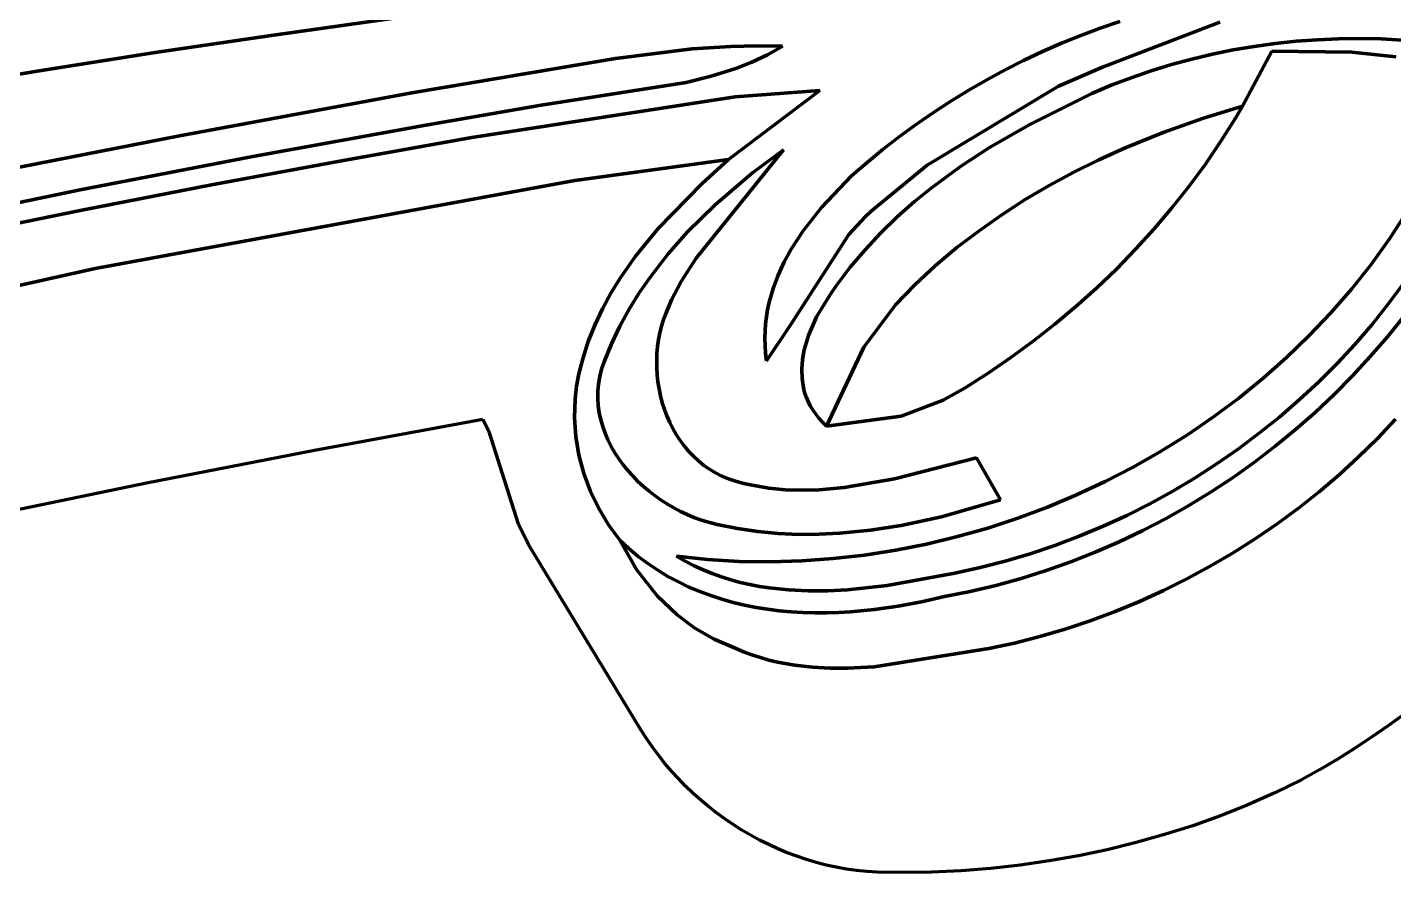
# Model space of a CAD drawing. Header units: millimetres. Extents: x 0.18 to 6.32, y 4.4 to 10.2.
# Drawn here: x 4.247 to 5.595, y 4.614 to 5.448 of the extents above; entities that cross this region are included whole.
import ezdxf

# ---------------------------------------------------------------- set-up
doc = ezdxf.new("R2010")
doc.units = ezdxf.units.MM
for name, color, linetype, lineweight in [('color#004f00ff', 7, 'CONTINUOUS', 100), ('color#86026eff', 7, 'CONTINUOUS', 100), ('color#b36001ff', 7, 'CONTINUOUS', 100), ('color#ba871eff', 7, 'CONTINUOUS', 100), ('color#fdfdfaff', 7, 'CONTINUOUS', 100)]:
    doc.layers.add(name, color=color, linetype=linetype, lineweight=lineweight)

msp = doc.modelspace()

# ---------------------------------------------------------------- linework, layer by layer
at = {"layer": 'color#004f00ff'}
for p, q in [((4.6067, 5.4564), (4.49, 5.44)), ((4.49, 5.44), (4.3734, 5.4227)), ((4.3734, 5.4227), (4.257, 5.4044)), ((4.257, 5.4044), (4.1408, 5.3851)), ((5.4065, 5.3576), (5.4459, 5.3698)), ((5.4459, 5.3698), (5.439, 5.3581)), ((5.3676, 5.3438), (5.4065, 5.3576)), ((5.439, 5.3581), (5.4245, 5.3352)), ((5.3293, 5.3283), (5.3676, 5.3438)), ((5.3041, 5.3169), (5.3293, 5.3283)), ((5.4245, 5.3352), (5.4092, 5.3127)), ((4.7873, 5.2966), (4.939, 5.3171)), ((4.939, 5.3171), (4.913, 5.2936)), ((5.2794, 5.3047), (5.3041, 5.3169)), ((5.4092, 5.3127), (5.3931, 5.2908)), ((4.3141, 5.2097), (4.7873, 5.2966)), ((5.2552, 5.2916), (5.2794, 5.3047)), ((4.913, 5.2936), (4.8696, 5.2493)), ((5.2315, 5.2777), (5.2552, 5.2916)), ((5.3931, 5.2908), (5.3763, 5.2695)), ((5.2084, 5.2628), (5.2315, 5.2777)), ((5.3763, 5.2695), (5.3587, 5.2488)), ((5.186, 5.247), (5.2084, 5.2628)), ((4.8696, 5.2493), (4.8472, 5.2219)), ((5.1642, 5.2303), (5.186, 5.247)), ((5.3587, 5.2488), (5.3404, 5.2287)), ((5.1536, 5.2216), (5.1642, 5.2303)), ((4.8472, 5.2219), (4.8321, 5.2002)), ((5.1432, 5.2126), (5.1536, 5.2216)), ((5.3404, 5.2287), (5.3215, 5.2092)), ((3.6381, 5.0599), (4.3141, 5.2097)), ((5.123, 5.1938), (5.133, 5.2033)), ((5.133, 5.2033), (5.1432, 5.2126)), ((5.3215, 5.2092), (5.3019, 5.1904)), ((4.8321, 5.2002), (4.8229, 5.1853)), ((5.1133, 5.1841), (5.123, 5.1938)), ((5.3019, 5.1904), (5.2816, 5.1722)), ((4.8229, 5.1853), (4.8145, 5.1698)), ((5.1037, 5.174), (5.1133, 5.1841)), ((4.8145, 5.1698), (4.8071, 5.1539)), ((5.0724, 5.1321), (5.1037, 5.174)), ((5.2816, 5.1722), (5.2608, 5.1548)), ((4.8071, 5.1539), (4.8006, 5.1376)), ((5.2608, 5.1548), (5.2395, 5.138)), ((4.8006, 5.1376), (4.7952, 5.1207)), ((5.2395, 5.138), (5.2175, 5.1219)), ((5.0357, 5.0544), (5.0724, 5.1321)), ((5.2175, 5.1219), (5.1951, 5.1066)), ((4.793, 5.1121), (4.7914, 5.106)), ((4.7952, 5.1207), (4.793, 5.1121)), ((4.7914, 5.106), (4.7891, 5.0936)), ((5.1951, 5.1066), (5.1722, 5.0921)), ((4.7876, 5.0812), (4.787, 5.0625)), ((4.7891, 5.0936), (4.7876, 5.0812)), ((5.1722, 5.0921), (5.1506, 5.0798)), ((5.1506, 5.0798), (5.1091, 5.0642)), ((4.6967, 5.0609), (4.5306, 5.0302)), ((4.7028, 5.0488), (4.6967, 5.0609)), ((4.787, 5.0625), (4.7883, 5.0439)), ((5.1091, 5.0642), (5.0357, 5.0544)), ((5.579, 5.0422), (5.5969, 5.061)), ((4.7319, 4.9575), (4.7028, 5.0488)), ((4.7883, 5.0439), (4.7914, 5.0255)), ((5.5604, 5.024), (5.579, 5.0422)), ((4.5306, 5.0302), (4.3648, 4.9979)), ((4.7914, 5.0255), (4.7963, 5.0074)), ((5.5412, 5.0064), (5.5604, 5.024)), ((4.7963, 5.0074), (4.8028, 4.9898)), ((5.5214, 4.9896), (5.5412, 5.0064)), ((4.3648, 4.9979), (4.1993, 4.9638)), ((4.8028, 4.9898), (4.8109, 4.9729)), ((5.501, 4.9734), (5.5214, 4.9896)), ((4.8109, 4.9729), (4.8206, 4.9568)), ((5.48, 4.9579), (5.501, 4.9734)), ((4.742, 4.937), (4.7319, 4.9575)), ((4.8206, 4.9568), (4.8317, 4.9417)), ((5.4585, 4.9432), (5.48, 4.9579)), ((4.8525, 4.7546), (4.742, 4.937)), ((4.8317, 4.9417), (4.8481, 4.9129)), ((5.4365, 4.9292), (5.4585, 4.9432)), ((5.414, 4.916), (5.4365, 4.9292)), ((4.8481, 4.9129), (4.8684, 4.887)), ((5.3911, 4.9036), (5.414, 4.916)), ((5.3678, 4.892), (5.3911, 4.9036)), ((4.8684, 4.887), (4.8882, 4.868)), ((5.3201, 4.8713), (5.3441, 4.8812)), ((5.3441, 4.8812), (5.3678, 4.892)), ((4.8882, 4.868), (4.9057, 4.8549)), ((5.2957, 4.8622), (5.3201, 4.8713)), ((4.9057, 4.8549), (4.9248, 4.844)), ((5.2461, 4.8467), (5.271, 4.854)), ((5.271, 4.854), (5.2957, 4.8622)), ((4.9248, 4.844), (4.9453, 4.8353)), ((5.1955, 4.8348), (5.2209, 4.8403)), ((5.2209, 4.8403), (5.2461, 4.8467)), ((4.9453, 4.8353), (4.9536, 4.8318)), ((4.9536, 4.8318), (4.9619, 4.8287)), ((4.9619, 4.8287), (4.9703, 4.826)), ((4.9703, 4.826), (4.9787, 4.8236)), ((5.0827, 4.817), (5.1955, 4.8348)), ((4.9787, 4.8236), (4.9872, 4.8216)), ((4.9872, 4.8216), (5.0043, 4.8184)), ((5.0043, 4.8184), (5.0216, 4.8165)), ((5.0216, 4.8165), (5.039, 4.8155)), ((5.039, 4.8155), (5.0564, 4.8155)), ((5.0564, 4.8155), (5.0827, 4.817)), ((5.6062, 4.7708), (5.5898, 4.7589)), ((5.5898, 4.7589), (5.5732, 4.7474)), ((4.858, 4.7461), (4.8525, 4.7546)), ((4.8638, 4.7377), (4.858, 4.7461)), ((5.5732, 4.7474), (5.5563, 4.7363)), ((4.8698, 4.7296), (4.8638, 4.7377)), ((5.5563, 4.7363), (5.5391, 4.7256)), ((4.8761, 4.7217), (4.8698, 4.7296)), ((4.8827, 4.714), (4.8761, 4.7217)), ((5.5391, 4.7256), (5.5217, 4.7153)), ((4.8895, 4.7066), (4.8827, 4.714)), ((4.8966, 4.6993), (4.8895, 4.7066)), ((5.5041, 4.7054), (5.4779, 4.6926)), ((5.5217, 4.7153), (5.5041, 4.7054)), ((4.9038, 4.6923), (4.8966, 4.6993)), ((4.9114, 4.6856), (4.9038, 4.6923)), ((5.4779, 4.6926), (5.4512, 4.6808)), ((4.9191, 4.6791), (4.9114, 4.6856)), ((4.927, 4.6729), (4.9191, 4.6791)), ((5.4512, 4.6808), (5.4242, 4.67)), ((4.9351, 4.667), (4.927, 4.6729)), ((4.9435, 4.6613), (4.9351, 4.667)), ((5.4242, 4.67), (5.3967, 4.6602)), ((4.952, 4.6559), (4.9435, 4.6613)), ((4.9606, 4.6508), (4.952, 4.6559)), ((4.9695, 4.646), (4.9606, 4.6508)), ((5.369, 4.6514), (5.3409, 4.6435)), ((5.3967, 4.6602), (5.369, 4.6514)), ((4.9785, 4.6415), (4.9695, 4.646)), ((4.9876, 4.6374), (4.9785, 4.6415)), ((4.9969, 4.6335), (4.9876, 4.6374)), ((5.3125, 4.6365), (5.284, 4.6306)), ((5.3409, 4.6435), (5.3125, 4.6365)), ((5.0063, 4.63), (4.9969, 4.6335)), ((5.0159, 4.6268), (5.0063, 4.63)), ((5.0255, 4.6239), (5.0159, 4.6268)), ((5.0353, 4.6214), (5.0255, 4.6239)), ((5.2552, 4.6255), (5.2264, 4.6213)), ((5.284, 4.6306), (5.2552, 4.6255)), ((5.0451, 4.6192), (5.0353, 4.6214)), ((5.0551, 4.6174), (5.0451, 4.6192)), ((5.0651, 4.6159), (5.0551, 4.6174)), ((5.0752, 4.6149), (5.0651, 4.6159)), ((5.0854, 4.6142), (5.0752, 4.6149)), ((5.0956, 4.6139), (5.0854, 4.6142)), ((5.1392, 4.6144), (5.0956, 4.6139)), ((5.1683, 4.6158), (5.1392, 4.6144)), ((5.1974, 4.6181), (5.1683, 4.6158)), ((5.2264, 4.6213), (5.1974, 4.6181))]:
    msp.add_line(p, q, dxfattribs=at)
at = {"layer": 'color#86026eff'}
for p, q in [((5.4574, 5.4288), (5.4781, 5.4316)), ((5.4781, 5.4316), (5.4989, 5.4338)), ((5.4989, 5.4338), (5.5197, 5.4353)), ((5.5197, 5.4353), (5.5406, 5.4362)), ((5.5406, 5.4362), (5.5615, 5.4365)), ((5.5615, 5.4365), (5.5825, 5.4361)), ((5.5825, 5.4361), (5.6033, 5.435)), ((5.396, 5.4163), (5.4163, 5.4211)), ((5.4163, 5.4211), (5.4368, 5.4253)), ((5.4368, 5.4253), (5.4574, 5.4288)), ((5.4748, 5.4241), (5.4459, 5.3698)), ((5.5537, 5.4232), (5.4748, 5.4241)), ((5.5972, 5.4184), (5.5537, 5.4232)), ((5.336, 5.3978), (5.3558, 5.4047)), ((5.3558, 5.4047), (5.3758, 5.4108)), ((5.3758, 5.4108), (5.396, 5.4163)), ((5.3164, 5.3904), (5.336, 5.3978)), ((4.6856, 5.3391), (4.9454, 5.3792)), ((5.0289, 5.3854), (4.939, 5.3171)), ((4.9454, 5.3792), (5.0289, 5.3854)), ((5.236, 5.3519), (5.2971, 5.3822)), ((5.2971, 5.3822), (5.3164, 5.3904)), ((5.4459, 5.3698), (5.4065, 5.3576)), ((5.1964, 5.3291), (5.236, 5.3519)), ((5.4065, 5.3576), (5.3676, 5.3438)), ((4.5573, 5.316), (4.6856, 5.3391)), ((5.3676, 5.3438), (5.3293, 5.3283)), ((5.1677, 5.3103), (5.1964, 5.3291)), ((5.3293, 5.3283), (5.3041, 5.3169)), ((4.4291, 5.2921), (4.5573, 5.316)), ((4.939, 5.3171), (4.7873, 5.2966)), ((5.1401, 5.2901), (5.1677, 5.3103)), ((5.3041, 5.3169), (5.2794, 5.3047)), ((4.7873, 5.2966), (4.3141, 5.2097)), ((5.2794, 5.3047), (5.2552, 5.2916)), ((4.3011, 5.2672), (4.4291, 5.2921)), ((5.1224, 5.2758), (5.1401, 5.2901)), ((5.2552, 5.2916), (5.2315, 5.2777)), ((5.1054, 5.2607), (5.1224, 5.2758)), ((5.2315, 5.2777), (5.2084, 5.2628)), ((4.1732, 5.2413), (4.3011, 5.2672)), ((5.0891, 5.2449), (5.1054, 5.2607)), ((5.2084, 5.2628), (5.186, 5.247)), ((5.0736, 5.2283), (5.0891, 5.2449)), ((5.186, 5.247), (5.1642, 5.2303)), ((5.1642, 5.2303), (5.1536, 5.2216)), ((5.0589, 5.2109), (5.0736, 5.2283)), ((5.1536, 5.2216), (5.1432, 5.2126)), ((4.3141, 5.2097), (3.6381, 5.0599)), ((5.0519, 5.2019), (5.0589, 5.2109)), ((5.133, 5.2033), (5.123, 5.1938)), ((5.1432, 5.2126), (5.133, 5.2033)), ((5.0387, 5.1833), (5.0452, 5.1927)), ((5.0452, 5.1927), (5.0519, 5.2019)), ((5.123, 5.1938), (5.1133, 5.1841)), ((5.0257, 5.162), (5.0387, 5.1833)), ((5.1133, 5.1841), (5.1037, 5.174)), ((5.0177, 5.1437), (5.0257, 5.162)), ((5.1037, 5.174), (5.0724, 5.1321)), ((5.5888, 5.1424), (5.6049, 5.1625)), ((5.0136, 5.1296), (5.0177, 5.1437)), ((5.5719, 5.1228), (5.5888, 5.1424)), ((5.0119, 5.1201), (5.0136, 5.1296)), ((5.0724, 5.1321), (5.0357, 5.0544)), ((5.5544, 5.1038), (5.5719, 5.1228)), ((5.0111, 5.1106), (5.0119, 5.1201)), ((5.0114, 5.1013), (5.0111, 5.1106)), ((5.0129, 5.092), (5.0114, 5.1013)), ((5.5363, 5.0855), (5.5544, 5.1038)), ((5.014, 5.0875), (5.0129, 5.092)), ((5.0155, 5.0831), (5.014, 5.0875)), ((5.0173, 5.0787), (5.0155, 5.0831)), ((5.5175, 5.0678), (5.5363, 5.0855)), ((5.0195, 5.0744), (5.0173, 5.0787)), ((5.022, 5.0702), (5.0195, 5.0744)), ((5.0249, 5.0661), (5.022, 5.0702)), ((5.4981, 5.0508), (5.5175, 5.0678)), ((5.0281, 5.0621), (5.0249, 5.0661)), ((5.0317, 5.0582), (5.0281, 5.0621)), ((5.0357, 5.0544), (5.0317, 5.0582)), ((5.5969, 5.061), (5.579, 5.0422)), ((5.4781, 5.0344), (5.4981, 5.0508)), ((5.579, 5.0422), (5.5604, 5.024)), ((5.4576, 5.0187), (5.4781, 5.0344)), ((5.4366, 5.0037), (5.4576, 5.0187)), ((5.5604, 5.024), (5.5412, 5.0064)), ((5.415, 4.9895), (5.4366, 5.0037)), ((5.5412, 5.0064), (5.5214, 4.9896)), ((5.393, 4.976), (5.415, 4.9895)), ((5.5214, 4.9896), (5.501, 4.9734)), ((5.3705, 4.9633), (5.393, 4.976)), ((5.501, 4.9734), (5.48, 4.9579)), ((5.3476, 4.9513), (5.3705, 4.9633)), ((5.3243, 4.9402), (5.3476, 4.9513)), ((5.48, 4.9579), (5.4585, 4.9432)), ((4.8481, 4.9129), (4.8317, 4.9417)), ((4.8317, 4.9417), (4.8407, 4.9335)), ((4.8407, 4.9335), (4.8499, 4.9258)), ((5.3006, 4.9299), (5.3243, 4.9402)), ((5.4585, 4.9432), (5.4365, 4.9292)), ((4.8499, 4.9258), (4.8594, 4.9187)), ((5.2522, 4.9118), (5.2766, 4.9204)), ((5.2766, 4.9204), (5.3006, 4.9299)), ((5.4365, 4.9292), (5.414, 4.916)), ((4.8684, 4.887), (4.8481, 4.9129)), ((4.8594, 4.9187), (4.8692, 4.9122)), ((4.8692, 4.9122), (4.8792, 4.9061)), ((4.8792, 4.9061), (4.8894, 4.9006)), ((5.2275, 4.904), (5.2522, 4.9118)), ((5.414, 4.916), (5.3911, 4.9036)), ((4.8894, 4.9006), (4.8999, 4.8956)), ((4.8999, 4.8956), (4.9105, 4.8911)), ((5.1774, 4.8912), (5.2026, 4.8972)), ((5.2026, 4.8972), (5.2275, 4.904)), ((5.3911, 4.9036), (5.3678, 4.892)), ((4.8882, 4.868), (4.8684, 4.887)), ((4.9105, 4.8911), (4.9213, 4.8871)), ((4.9213, 4.8871), (4.9323, 4.8835)), ((4.9323, 4.8835), (4.9434, 4.8804)), ((4.9434, 4.8804), (4.9546, 4.8777)), ((5.1062, 4.8766), (5.1293, 4.881)), ((5.1293, 4.881), (5.1519, 4.8862)), ((5.1519, 4.8862), (5.1774, 4.8912)), ((5.3441, 4.8812), (5.3201, 4.8713)), ((5.3678, 4.892), (5.3441, 4.8812)), ((4.9057, 4.8549), (4.8882, 4.868)), ((4.9546, 4.8777), (4.966, 4.8754)), ((4.966, 4.8754), (4.9774, 4.8736)), ((4.9774, 4.8736), (4.989, 4.8721)), ((4.989, 4.8721), (5.0006, 4.8711)), ((5.0006, 4.8711), (5.0123, 4.8704)), ((5.0123, 4.8704), (5.024, 4.87)), ((5.024, 4.87), (5.0358, 4.87)), ((5.0358, 4.87), (5.0476, 4.8704)), ((5.0476, 4.8704), (5.0593, 4.871)), ((5.0593, 4.871), (5.0829, 4.8733)), ((5.0829, 4.8733), (5.1062, 4.8766)), ((5.3201, 4.8713), (5.2957, 4.8622)), ((4.9248, 4.844), (4.9057, 4.8549)), ((5.271, 4.854), (5.2461, 4.8467)), ((5.2957, 4.8622), (5.271, 4.854)), ((4.9453, 4.8353), (4.9248, 4.844)), ((5.2209, 4.8403), (5.1955, 4.8348)), ((5.2461, 4.8467), (5.2209, 4.8403)), ((4.9536, 4.8318), (4.9453, 4.8353)), ((4.9619, 4.8287), (4.9536, 4.8318)), ((4.9703, 4.826), (4.9619, 4.8287)), ((4.9787, 4.8236), (4.9703, 4.826)), ((5.1955, 4.8348), (5.0827, 4.817)), ((4.9872, 4.8216), (4.9787, 4.8236)), ((5.0043, 4.8184), (4.9872, 4.8216)), ((5.0216, 4.8165), (5.0043, 4.8184)), ((5.039, 4.8155), (5.0216, 4.8165)), ((5.0564, 4.8155), (5.039, 4.8155)), ((5.0827, 4.817), (5.0564, 4.8155))]:
    msp.add_line(p, q, dxfattribs=at)
at = {"layer": 'color#b36001ff'}
for p, q in [((5.2863, 5.4396), (5.3055, 5.4467)), ((5.3055, 5.4467), (5.3249, 5.4532)), ((5.4235, 5.4527), (5.3077, 5.4082)), ((5.2485, 5.4237), (5.2673, 5.4319)), ((5.2673, 5.4319), (5.2863, 5.4396)), ((4.8275, 5.417), (4.9032, 5.4263)), ((4.9032, 5.4263), (4.9412, 5.4288)), ((4.9412, 5.4288), (4.9667, 5.4294)), ((4.9772, 5.4206), (4.9618, 5.4133)), ((4.9667, 5.4294), (4.9922, 5.4291)), ((4.9848, 5.4247), (4.9772, 5.4206)), ((4.9922, 5.4291), (4.9848, 5.4247)), ((5.2299, 5.4149), (5.2485, 5.4237)), ((4.6265, 5.3831), (4.8275, 5.417)), ((4.946, 5.407), (4.9219, 5.3993)), ((4.9618, 5.4133), (4.946, 5.407)), ((5.1936, 5.3959), (5.2116, 5.4057)), ((5.2116, 5.4057), (5.2299, 5.4149)), ((5.3077, 5.4082), (5.2642, 5.3896)), ((4.8972, 5.3933), (4.7541, 5.3709)), ((4.9219, 5.3993), (4.8972, 5.3933)), ((5.1758, 5.3856), (5.1936, 5.3959)), ((4.3975, 5.3407), (4.6265, 5.3831)), ((5.2642, 5.3896), (5.1347, 5.3118)), ((5.1583, 5.3749), (5.1758, 5.3856)), ((4.7541, 5.3709), (4.6402, 5.3512)), ((5.1411, 5.3637), (5.1583, 5.3749)), ((4.6402, 5.3512), (4.4697, 5.3201)), ((5.1077, 5.3399), (5.1243, 5.352)), ((5.1243, 5.352), (5.1411, 5.3637)), ((4.226, 5.3072), (4.3975, 5.3407)), ((5.0915, 5.3274), (5.1077, 5.3399)), ((5.0757, 5.3144), (5.0915, 5.3274)), ((4.4697, 5.3201), (4.2995, 5.2872)), ((5.0603, 5.301), (5.0757, 5.3144)), ((5.1347, 5.3118), (5.0796, 5.2662)), ((5.0305, 5.2699), (5.0603, 5.301)), ((4.2995, 5.2872), (4.1296, 5.2525)), ((5.0126, 5.247), (5.0305, 5.2699)), ((5.0738, 5.2607), (5.0574, 5.2433)), ((5.0796, 5.2662), (5.0738, 5.2607)), ((5.5907, 5.239), (5.6076, 5.2651)), ((5.0574, 5.2433), (4.9997, 5.1534)), ((5.0008, 5.2288), (5.0126, 5.247)), ((5.5726, 5.2138), (5.5907, 5.239)), ((4.9879, 5.2033), (4.9939, 5.2162)), ((4.9939, 5.2162), (5.0008, 5.2288)), ((4.9829, 5.19), (4.9879, 5.2033)), ((5.5534, 5.1895), (5.5726, 5.2138)), ((4.979, 5.1764), (4.9829, 5.19)), ((5.5331, 5.1661), (5.5534, 5.1895)), ((5.6045, 5.1948), (5.5893, 5.1743)), ((4.9775, 5.1694), (4.979, 5.1764)), ((4.9754, 5.1553), (4.9763, 5.1624)), ((4.9763, 5.1624), (4.9775, 5.1694)), ((5.5117, 5.1436), (5.5331, 5.1661)), ((5.5893, 5.1743), (5.5734, 5.1543)), ((4.9747, 5.1409), (4.9749, 5.1482)), ((4.9749, 5.1482), (4.9754, 5.1553)), ((4.9997, 5.1534), (4.9765, 5.1188)), ((5.5734, 5.1543), (5.5566, 5.1349)), ((4.9749, 5.1336), (4.9747, 5.1409)), ((5.4894, 5.122), (5.5117, 5.1436)), ((5.5566, 5.1349), (5.5391, 5.1161)), ((4.9755, 5.1262), (4.9749, 5.1336)), ((4.9765, 5.1188), (4.9755, 5.1262)), ((5.4662, 5.1015), (5.4894, 5.122)), ((5.5391, 5.1161), (5.521, 5.0979)), ((5.4421, 5.0819), (5.4662, 5.1015)), ((5.521, 5.0979), (5.5021, 5.0804)), ((5.4172, 5.0633), (5.4421, 5.0819)), ((5.5021, 5.0804), (5.4827, 5.0636)), ((5.3915, 5.0458), (5.4172, 5.0633)), ((5.4827, 5.0636), (5.4626, 5.0475)), ((5.3651, 5.0293), (5.3915, 5.0458)), ((5.4626, 5.0475), (5.442, 5.032)), ((5.338, 5.0139), (5.3651, 5.0293)), ((5.442, 5.032), (5.4209, 5.0173)), ((5.3104, 4.9997), (5.338, 5.0139)), ((5.4209, 5.0173), (5.3992, 5.0034)), ((5.3992, 5.0034), (5.3771, 4.9902)), ((5.2534, 4.9744), (5.2821, 4.9865)), ((5.2821, 4.9865), (5.3104, 4.9997)), ((5.3771, 4.9902), (5.3546, 4.9778)), ((5.2242, 4.9635), (5.2534, 4.9744)), ((5.3546, 4.9778), (5.3316, 4.9662)), ((5.1946, 4.9538), (5.2242, 4.9635)), ((5.3316, 4.9662), (5.3083, 4.9555)), ((5.1646, 4.9453), (5.1946, 4.9538)), ((5.3083, 4.9555), (5.2846, 4.9456)), ((5.1038, 4.9319), (5.1343, 4.938)), ((5.1343, 4.938), (5.1646, 4.9453)), ((5.2606, 4.9365), (5.2364, 4.9284)), ((5.2846, 4.9456), (5.2606, 4.9365)), ((4.8962, 4.921), (4.8875, 4.9259)), ((4.8875, 4.9259), (4.9183, 4.9227)), ((4.905, 4.9165), (4.8962, 4.921)), ((4.9183, 4.9227), (4.9493, 4.9209)), ((4.9493, 4.9209), (4.9803, 4.9205)), ((4.9803, 4.9205), (5.0113, 4.9214)), ((5.0113, 4.9214), (5.0422, 4.9236)), ((5.0422, 4.9236), (5.0731, 4.9271)), ((5.0731, 4.9271), (5.1038, 4.9319)), ((5.2118, 4.9211), (5.1871, 4.9148)), ((5.2364, 4.9284), (5.2118, 4.9211)), ((4.9139, 4.9125), (4.905, 4.9165)), ((4.9229, 4.9089), (4.9139, 4.9125)), ((4.932, 4.9056), (4.9229, 4.9089)), ((4.9412, 4.9027), (4.932, 4.9056)), ((5.1622, 4.9094), (5.0954, 4.897)), ((5.1871, 4.9148), (5.1622, 4.9094)), ((4.9505, 4.9002), (4.9412, 4.9027)), ((4.9599, 4.8981), (4.9505, 4.9002)), ((4.9693, 4.8962), (4.9599, 4.8981)), ((4.9789, 4.8947), (4.9693, 4.8962)), ((4.998, 4.8927), (4.9789, 4.8947)), ((5.0174, 4.8917), (4.998, 4.8927)), ((5.0564, 4.8927), (5.0369, 4.8918)), ((5.0954, 4.897), (5.0564, 4.8927)), ((5.0369, 4.8918), (5.0174, 4.8917))]:
    msp.add_line(p, q, dxfattribs=at)
at = {"layer": 'color#ba871eff'}
for p, q in [((4.49, 5.44), (4.6067, 5.4564)), ((5.3055, 5.4467), (5.2863, 5.4396)), ((5.3249, 5.4532), (5.3055, 5.4467)), ((5.3077, 5.4082), (5.4235, 5.4527)), ((4.3734, 5.4227), (4.49, 5.44)), ((5.2673, 5.4319), (5.2485, 5.4237)), ((5.2863, 5.4396), (5.2673, 5.4319)), ((5.4781, 5.4316), (5.4574, 5.4288)), ((5.4989, 5.4338), (5.4781, 5.4316)), ((5.5197, 5.4353), (5.4989, 5.4338)), ((5.5406, 5.4362), (5.5197, 5.4353)), ((5.5615, 5.4365), (5.5406, 5.4362)), ((5.5825, 5.4361), (5.5615, 5.4365)), ((5.6033, 5.435), (5.5825, 5.4361)), ((4.257, 5.4044), (4.3734, 5.4227)), ((4.9032, 5.4263), (4.8275, 5.417)), ((4.9412, 5.4288), (4.9032, 5.4263)), ((4.9667, 5.4294), (4.9412, 5.4288)), ((4.9618, 5.4133), (4.9772, 5.4206)), ((4.9922, 5.4291), (4.9667, 5.4294)), ((4.9772, 5.4206), (4.9848, 5.4247)), ((4.9848, 5.4247), (4.9922, 5.4291)), ((5.2485, 5.4237), (5.2299, 5.4149)), ((5.4163, 5.4211), (5.396, 5.4163)), ((5.4368, 5.4253), (5.4163, 5.4211)), ((5.4574, 5.4288), (5.4368, 5.4253)), ((5.4459, 5.3698), (5.4748, 5.4241)), ((5.4748, 5.4241), (5.5537, 5.4232)), ((5.5537, 5.4232), (5.5972, 5.4184)), ((4.1408, 5.3851), (4.257, 5.4044)), ((4.8275, 5.417), (4.6265, 5.3831)), ((4.9219, 5.3993), (4.946, 5.407)), ((4.946, 5.407), (4.9618, 5.4133)), ((5.2116, 5.4057), (5.1936, 5.3959)), ((5.2299, 5.4149), (5.2116, 5.4057)), ((5.2642, 5.3896), (5.3077, 5.4082)), ((5.3558, 5.4047), (5.336, 5.3978)), ((5.3758, 5.4108), (5.3558, 5.4047)), ((5.396, 5.4163), (5.3758, 5.4108)), ((4.7541, 5.3709), (4.8972, 5.3933)), ((4.8972, 5.3933), (4.9219, 5.3993)), ((5.1936, 5.3959), (5.1758, 5.3856)), ((5.336, 5.3978), (5.3164, 5.3904)), ((4.6265, 5.3831), (4.3975, 5.3407)), ((4.9454, 5.3792), (4.6856, 5.3391)), ((4.939, 5.3171), (5.0289, 5.3854)), ((5.0289, 5.3854), (4.9454, 5.3792)), ((5.1347, 5.3118), (5.2642, 5.3896)), ((5.1758, 5.3856), (5.1583, 5.3749)), ((5.2971, 5.3822), (5.236, 5.3519)), ((5.3164, 5.3904), (5.2971, 5.3822)), ((4.6402, 5.3512), (4.7541, 5.3709)), ((5.1583, 5.3749), (5.1411, 5.3637)), ((5.439, 5.3581), (5.4459, 5.3698)), ((4.4697, 5.3201), (4.6402, 5.3512)), ((5.1243, 5.352), (5.1077, 5.3399)), ((5.1411, 5.3637), (5.1243, 5.352)), ((5.236, 5.3519), (5.1964, 5.3291)), ((5.4245, 5.3352), (5.439, 5.3581)), ((4.3975, 5.3407), (4.226, 5.3072)), ((4.6856, 5.3391), (4.5573, 5.316)), ((5.1077, 5.3399), (5.0915, 5.3274)), ((4.9071, 5.2199), (4.9932, 5.3268)), ((4.9932, 5.3268), (4.9626, 5.304)), ((5.0915, 5.3274), (5.0757, 5.3144)), ((5.1964, 5.3291), (5.1677, 5.3103)), ((5.4092, 5.3127), (5.4245, 5.3352)), ((4.2995, 5.2872), (4.4697, 5.3201)), ((4.5573, 5.316), (4.4291, 5.2921)), ((4.913, 5.2936), (4.939, 5.3171)), ((5.0757, 5.3144), (5.0603, 5.301)), ((5.0796, 5.2662), (5.1347, 5.3118)), ((5.1677, 5.3103), (5.1401, 5.2901)), ((5.3931, 5.2908), (5.4092, 5.3127)), ((4.9626, 5.304), (4.9259, 5.2729)), ((5.0603, 5.301), (5.0305, 5.2699)), ((4.1296, 5.2525), (4.2995, 5.2872)), ((4.4291, 5.2921), (4.3011, 5.2672)), ((4.8696, 5.2493), (4.913, 5.2936)), ((5.1401, 5.2901), (5.1224, 5.2758)), ((5.3763, 5.2695), (5.3931, 5.2908)), ((4.9259, 5.2729), (4.8985, 5.2459)), ((5.0305, 5.2699), (5.0126, 5.247)), ((5.1224, 5.2758), (5.1054, 5.2607)), ((5.3587, 5.2488), (5.3763, 5.2695)), ((4.3011, 5.2672), (4.1732, 5.2413)), ((5.0574, 5.2433), (5.0738, 5.2607)), ((5.0738, 5.2607), (5.0796, 5.2662)), ((5.1054, 5.2607), (5.0891, 5.2449)), ((5.6076, 5.2651), (5.5907, 5.239)), ((4.8472, 5.2219), (4.8696, 5.2493)), ((4.8985, 5.2459), (4.8794, 5.2243)), ((4.9997, 5.1534), (5.0574, 5.2433)), ((5.0126, 5.247), (5.0008, 5.2288)), ((5.0891, 5.2449), (5.0736, 5.2283)), ((5.3404, 5.2287), (5.3587, 5.2488)), ((5.5907, 5.239), (5.5726, 5.2138)), ((4.8321, 5.2002), (4.8472, 5.2219)), ((4.8794, 5.2243), (4.8618, 5.2016)), ((4.8923, 5.1969), (4.9071, 5.2199)), ((4.9939, 5.2162), (4.9879, 5.2033)), ((5.0008, 5.2288), (4.9939, 5.2162)), ((5.0736, 5.2283), (5.0589, 5.2109)), ((5.3215, 5.2092), (5.3404, 5.2287)), ((4.9879, 5.2033), (4.9829, 5.19)), ((5.0589, 5.2109), (5.0519, 5.2019)), ((5.3019, 5.1904), (5.3215, 5.2092)), ((5.5726, 5.2138), (5.5534, 5.1895)), ((4.8229, 5.1853), (4.8321, 5.2002)), ((4.8618, 5.2016), (4.8509, 5.1858)), ((4.8828, 5.1787), (4.8923, 5.1969)), ((4.9829, 5.19), (4.979, 5.1764)), ((5.0452, 5.1927), (5.0387, 5.1833)), ((5.0519, 5.2019), (5.0452, 5.1927)), ((5.2816, 5.1722), (5.3019, 5.1904)), ((5.5534, 5.1895), (5.5331, 5.1661)), ((5.5893, 5.1743), (5.6045, 5.1948)), ((4.8145, 5.1698), (4.8229, 5.1853)), ((4.8509, 5.1858), (4.8409, 5.1696)), ((4.8773, 5.1659), (4.8828, 5.1787)), ((4.979, 5.1764), (4.9775, 5.1694)), ((5.0387, 5.1833), (5.0257, 5.162)), ((4.8071, 5.1539), (4.8145, 5.1698)), ((4.8409, 5.1696), (4.8317, 5.1528)), ((4.8749, 5.1596), (4.8773, 5.1659)), ((4.9763, 5.1624), (4.9754, 5.1553)), ((4.9775, 5.1694), (4.9763, 5.1624)), ((5.0257, 5.162), (5.0177, 5.1437)), ((5.2608, 5.1548), (5.2816, 5.1722)), ((5.5331, 5.1661), (5.5117, 5.1436)), ((5.5734, 5.1543), (5.5893, 5.1743)), ((5.6049, 5.1625), (5.5888, 5.1424)), ((4.8006, 5.1376), (4.8071, 5.1539)), ((4.8317, 5.1528), (4.8234, 5.1355)), ((4.8712, 5.1463), (4.8729, 5.153)), ((4.8729, 5.153), (4.8749, 5.1596)), ((4.9749, 5.1482), (4.9747, 5.1409)), ((4.9754, 5.1553), (4.9749, 5.1482)), ((4.9765, 5.1188), (4.9997, 5.1534)), ((5.2395, 5.138), (5.2608, 5.1548)), ((5.5566, 5.1349), (5.5734, 5.1543)), ((4.7952, 5.1207), (4.8006, 5.1376)), ((4.8234, 5.1355), (4.8162, 5.1177)), ((4.869, 5.1327), (4.8699, 5.1396)), ((4.8699, 5.1396), (4.8712, 5.1463)), ((4.9747, 5.1409), (4.9749, 5.1336)), ((5.0177, 5.1437), (5.0136, 5.1296)), ((5.2175, 5.1219), (5.2395, 5.138)), ((5.5117, 5.1436), (5.4894, 5.122)), ((5.5391, 5.1161), (5.5566, 5.1349)), ((5.5888, 5.1424), (5.5719, 5.1228)), ((4.8681, 5.1188), (4.8683, 5.1258)), ((4.8683, 5.1258), (4.869, 5.1327)), ((4.9749, 5.1336), (4.9755, 5.1262)), ((4.9755, 5.1262), (4.9765, 5.1188)), ((5.0136, 5.1296), (5.0119, 5.1201)), ((5.1951, 5.1066), (5.2175, 5.1219)), ((5.4894, 5.122), (5.4662, 5.1015)), ((5.5719, 5.1228), (5.5544, 5.1038)), ((4.7914, 5.106), (4.793, 5.1121)), ((4.793, 5.1121), (4.7952, 5.1207)), ((4.8137, 5.1104), (4.8119, 5.1031)), ((4.8162, 5.1177), (4.8137, 5.1104)), ((4.8681, 5.1119), (4.8681, 5.1188)), ((4.8686, 5.1049), (4.8681, 5.1119)), ((5.0119, 5.1201), (5.0111, 5.1106)), ((5.0111, 5.1106), (5.0114, 5.1013)), ((5.521, 5.0979), (5.5391, 5.1161)), ((4.7891, 5.0936), (4.7914, 5.106)), ((4.8107, 5.0958), (4.81, 5.0886)), ((4.8119, 5.1031), (4.8107, 5.0958)), ((4.8693, 5.0979), (4.8686, 5.1049)), ((4.8704, 5.091), (4.8693, 5.0979)), ((5.0114, 5.1013), (5.0129, 5.092)), ((5.1722, 5.0921), (5.1951, 5.1066)), ((5.4662, 5.1015), (5.4421, 5.0819)), ((5.5021, 5.0804), (5.521, 5.0979)), ((5.5544, 5.1038), (5.5363, 5.0855)), ((4.787, 5.0625), (4.7876, 5.0812)), ((4.7876, 5.0812), (4.7891, 5.0936)), ((4.81, 5.0886), (4.8099, 5.0815)), ((4.8099, 5.0815), (4.8104, 5.0744)), ((4.8718, 5.0842), (4.8704, 5.091)), ((4.8736, 5.0774), (4.8718, 5.0842)), ((5.0129, 5.092), (5.014, 5.0875)), ((5.014, 5.0875), (5.0155, 5.0831)), ((5.0155, 5.0831), (5.0173, 5.0787)), ((5.1506, 5.0798), (5.1722, 5.0921)), ((5.4421, 5.0819), (5.4172, 5.0633)), ((5.5363, 5.0855), (5.5175, 5.0678)), ((4.8104, 5.0744), (4.8114, 5.0674)), ((4.8114, 5.0674), (4.8128, 5.0606)), ((4.8757, 5.0708), (4.8736, 5.0774)), ((4.8781, 5.0643), (4.8757, 5.0708)), ((5.0173, 5.0787), (5.0195, 5.0744)), ((5.0195, 5.0744), (5.022, 5.0702)), ((5.022, 5.0702), (5.0249, 5.0661)), ((5.1091, 5.0642), (5.1506, 5.0798)), ((5.4827, 5.0636), (5.5021, 5.0804)), ((5.5175, 5.0678), (5.4981, 5.0508)), ((4.7883, 5.0439), (4.787, 5.0625)), ((4.8128, 5.0606), (4.8148, 5.0538)), ((4.8148, 5.0538), (4.8171, 5.0472)), ((4.8809, 5.058), (4.8781, 5.0643)), ((4.884, 5.0518), (4.8809, 5.058)), ((5.0249, 5.0661), (5.0281, 5.0621)), ((5.0281, 5.0621), (5.0317, 5.0582)), ((5.0317, 5.0582), (5.0357, 5.0544)), ((5.0357, 5.0544), (5.1091, 5.0642)), ((5.4172, 5.0633), (5.3915, 5.0458)), ((5.4626, 5.0475), (5.4827, 5.0636)), ((4.7914, 5.0255), (4.7883, 5.0439)), ((4.8171, 5.0472), (4.8199, 5.0406)), ((4.8199, 5.0406), (4.8231, 5.0343)), ((4.8874, 5.0459), (4.884, 5.0518)), ((4.8911, 5.0401), (4.8874, 5.0459)), ((5.3915, 5.0458), (5.3651, 5.0293)), ((5.442, 5.032), (5.4626, 5.0475)), ((5.4981, 5.0508), (5.4781, 5.0344)), ((4.8231, 5.0343), (4.8267, 5.0281)), ((4.8267, 5.0281), (4.8307, 5.022)), ((4.8952, 5.0347), (4.8911, 5.0401)), ((4.8995, 5.0295), (4.8952, 5.0347)), ((4.9042, 5.0245), (4.8995, 5.0295)), ((5.3651, 5.0293), (5.338, 5.0139)), ((5.4209, 5.0173), (5.442, 5.032)), ((5.4781, 5.0344), (5.4576, 5.0187)), ((4.7963, 5.0074), (4.7914, 5.0255)), ((4.8307, 5.022), (4.835, 5.0162)), ((4.835, 5.0162), (4.8396, 5.0105)), ((4.9092, 5.0199), (4.9042, 5.0245)), ((4.9145, 5.0156), (4.9092, 5.0199)), ((4.9201, 5.0117), (4.9145, 5.0156)), ((5.1835, 5.0231), (5.1026, 5.0024)), ((5.2073, 4.9816), (5.1835, 5.0231)), ((5.338, 5.0139), (5.3104, 4.9997)), ((5.3992, 5.0034), (5.4209, 5.0173)), ((5.4576, 5.0187), (5.4366, 5.0037)), ((4.8028, 4.9898), (4.7963, 5.0074)), ((4.8396, 5.0105), (4.8444, 5.0051)), ((4.8444, 5.0051), (4.8496, 4.9998)), ((4.8496, 4.9998), (4.855, 4.9948)), ((4.9261, 5.0082), (4.9201, 5.0117)), ((4.9323, 5.005), (4.9261, 5.0082)), ((4.9388, 5.0023), (4.9323, 5.005)), ((4.9457, 5), (4.9388, 5.0023)), ((4.9539, 4.9978), (4.9457, 5)), ((5.1026, 5.0024), (5.053, 4.9936)), ((5.3771, 4.9902), (5.3992, 5.0034)), ((5.4366, 5.0037), (5.415, 4.9895)), ((4.8109, 4.9729), (4.8028, 4.9898)), ((4.855, 4.9948), (4.8607, 4.9901)), ((4.8607, 4.9901), (4.8665, 4.9855)), ((4.9621, 4.9959), (4.9539, 4.9978)), ((4.9785, 4.9931), (4.9621, 4.9959)), ((4.995, 4.9915), (4.9785, 4.9931)), ((5.0116, 4.991), (4.995, 4.9915)), ((5.0282, 4.9914), (5.0116, 4.991)), ((5.053, 4.9936), (5.0282, 4.9914)), ((5.2821, 4.9865), (5.2534, 4.9744)), ((5.3104, 4.9997), (5.2821, 4.9865)), ((5.3546, 4.9778), (5.3771, 4.9902)), ((5.415, 4.9895), (5.393, 4.976)), ((4.8206, 4.9568), (4.8109, 4.9729)), ((4.8665, 4.9855), (4.8725, 4.9813)), ((4.8725, 4.9813), (4.8787, 4.9773)), ((4.8787, 4.9773), (4.885, 4.9736)), ((4.885, 4.9736), (4.8915, 4.9702)), ((5.1489, 4.9649), (5.2073, 4.9816)), ((5.2534, 4.9744), (5.2242, 4.9635)), ((5.3316, 4.9662), (5.3546, 4.9778)), ((5.393, 4.976), (5.3705, 4.9633)), ((4.8915, 4.9702), (4.898, 4.9671)), ((4.898, 4.9671), (4.9046, 4.9643)), ((4.9046, 4.9643), (4.9112, 4.9619)), ((4.9112, 4.9619), (4.9179, 4.9598)), ((4.9179, 4.9598), (4.9278, 4.9573)), ((5.1091, 4.9564), (5.1489, 4.9649)), ((5.2242, 4.9635), (5.1946, 4.9538)), ((5.3083, 4.9555), (5.3316, 4.9662)), ((5.3705, 4.9633), (5.3476, 4.9513)), ((4.8317, 4.9417), (4.8206, 4.9568)), ((4.9278, 4.9573), (4.9477, 4.9532)), ((4.9477, 4.9532), (4.9677, 4.9502)), ((4.9677, 4.9502), (4.9879, 4.9483)), ((4.9879, 4.9483), (5.0081, 4.9475)), ((5.0081, 4.9475), (5.0283, 4.9476)), ((5.0283, 4.9476), (5.0486, 4.9486)), ((5.0486, 4.9486), (5.0789, 4.9516)), ((5.0789, 4.9516), (5.1091, 4.9564)), ((5.1946, 4.9538), (5.1646, 4.9453)), ((5.2846, 4.9456), (5.3083, 4.9555)), ((5.3476, 4.9513), (5.3243, 4.9402)), ((4.8407, 4.9335), (4.8317, 4.9417)), ((4.8499, 4.9258), (4.8407, 4.9335)), ((5.1343, 4.938), (5.1038, 4.9319)), ((5.1646, 4.9453), (5.1343, 4.938)), ((5.2364, 4.9284), (5.2606, 4.9365)), ((5.2606, 4.9365), (5.2846, 4.9456)), ((5.3243, 4.9402), (5.3006, 4.9299)), ((4.8594, 4.9187), (4.8499, 4.9258)), ((4.9183, 4.9227), (4.8875, 4.9259)), ((4.8875, 4.9259), (4.8962, 4.921)), ((4.8962, 4.921), (4.905, 4.9165)), ((4.9493, 4.9209), (4.9183, 4.9227)), ((4.9803, 4.9205), (4.9493, 4.9209)), ((5.0113, 4.9214), (4.9803, 4.9205)), ((5.0422, 4.9236), (5.0113, 4.9214)), ((5.0731, 4.9271), (5.0422, 4.9236)), ((5.1038, 4.9319), (5.0731, 4.9271)), ((5.1871, 4.9148), (5.2118, 4.9211)), ((5.2118, 4.9211), (5.2364, 4.9284)), ((5.2766, 4.9204), (5.2522, 4.9118)), ((5.3006, 4.9299), (5.2766, 4.9204)), ((4.8692, 4.9122), (4.8594, 4.9187)), ((4.8792, 4.9061), (4.8692, 4.9122)), ((4.8894, 4.9006), (4.8792, 4.9061)), ((4.905, 4.9165), (4.9139, 4.9125)), ((4.9139, 4.9125), (4.9229, 4.9089)), ((4.9229, 4.9089), (4.932, 4.9056)), ((4.932, 4.9056), (4.9412, 4.9027)), ((5.0954, 4.897), (5.1622, 4.9094)), ((5.1622, 4.9094), (5.1871, 4.9148)), ((5.2522, 4.9118), (5.2275, 4.904)), ((4.8999, 4.8956), (4.8894, 4.9006)), ((4.9105, 4.8911), (4.8999, 4.8956)), ((4.9412, 4.9027), (4.9505, 4.9002)), ((4.9505, 4.9002), (4.9599, 4.8981)), ((4.9599, 4.8981), (4.9693, 4.8962)), ((4.9693, 4.8962), (4.9789, 4.8947)), ((4.9789, 4.8947), (4.998, 4.8927)), ((4.998, 4.8927), (5.0174, 4.8917)), ((5.0369, 4.8918), (5.0564, 4.8927)), ((5.0564, 4.8927), (5.0954, 4.897)), ((5.2026, 4.8972), (5.1774, 4.8912)), ((5.2275, 4.904), (5.2026, 4.8972)), ((4.9213, 4.8871), (4.9105, 4.8911)), ((4.9323, 4.8835), (4.9213, 4.8871)), ((4.9434, 4.8804), (4.9323, 4.8835)), ((4.9546, 4.8777), (4.9434, 4.8804)), ((5.0174, 4.8917), (5.0369, 4.8918)), ((5.1293, 4.881), (5.1062, 4.8766)), ((5.1519, 4.8862), (5.1293, 4.881)), ((5.1774, 4.8912), (5.1519, 4.8862)), ((4.966, 4.8754), (4.9546, 4.8777)), ((4.9774, 4.8736), (4.966, 4.8754)), ((4.989, 4.8721), (4.9774, 4.8736)), ((5.0006, 4.8711), (4.989, 4.8721)), ((5.0123, 4.8704), (5.0006, 4.8711)), ((5.024, 4.87), (5.0123, 4.8704)), ((5.0358, 4.87), (5.024, 4.87)), ((5.0476, 4.8704), (5.0358, 4.87)), ((5.0593, 4.871), (5.0476, 4.8704)), ((5.0829, 4.8733), (5.0593, 4.871)), ((5.1062, 4.8766), (5.0829, 4.8733))]:
    msp.add_line(p, q, dxfattribs=at)
at = {"layer": 'color#fdfdfaff'}
for p, q in [((4.9932, 5.3268), (4.9071, 5.2199)), ((4.9626, 5.304), (4.9932, 5.3268)), ((4.9259, 5.2729), (4.9626, 5.304)), ((4.8985, 5.2459), (4.9259, 5.2729)), ((4.8794, 5.2243), (4.8985, 5.2459)), ((4.8618, 5.2016), (4.8794, 5.2243)), ((4.9071, 5.2199), (4.8923, 5.1969)), ((4.8509, 5.1858), (4.8618, 5.2016)), ((4.8923, 5.1969), (4.8828, 5.1787)), ((4.8409, 5.1696), (4.8509, 5.1858)), ((4.8828, 5.1787), (4.8773, 5.1659)), ((4.8317, 5.1528), (4.8409, 5.1696)), ((4.8773, 5.1659), (4.8749, 5.1596)), ((4.8234, 5.1355), (4.8317, 5.1528)), ((4.8729, 5.153), (4.8712, 5.1463)), ((4.8749, 5.1596), (4.8729, 5.153)), ((4.8162, 5.1177), (4.8234, 5.1355)), ((4.8699, 5.1396), (4.869, 5.1327)), ((4.8712, 5.1463), (4.8699, 5.1396)), ((4.8683, 5.1258), (4.8681, 5.1188)), ((4.869, 5.1327), (4.8683, 5.1258)), ((4.8119, 5.1031), (4.8137, 5.1104)), ((4.8137, 5.1104), (4.8162, 5.1177)), ((4.8681, 5.1188), (4.8681, 5.1119)), ((4.8681, 5.1119), (4.8686, 5.1049)), ((4.81, 5.0886), (4.8107, 5.0958)), ((4.8107, 5.0958), (4.8119, 5.1031)), ((4.8686, 5.1049), (4.8693, 5.0979)), ((4.8693, 5.0979), (4.8704, 5.091)), ((4.8099, 5.0815), (4.81, 5.0886)), ((4.8104, 5.0744), (4.8099, 5.0815)), ((4.8704, 5.091), (4.8718, 5.0842)), ((4.8718, 5.0842), (4.8736, 5.0774)), ((4.8114, 5.0674), (4.8104, 5.0744)), ((4.8128, 5.0606), (4.8114, 5.0674)), ((4.8736, 5.0774), (4.8757, 5.0708)), ((4.8757, 5.0708), (4.8781, 5.0643)), ((4.8148, 5.0538), (4.8128, 5.0606)), ((4.8171, 5.0472), (4.8148, 5.0538)), ((4.8781, 5.0643), (4.8809, 5.058)), ((4.8809, 5.058), (4.884, 5.0518)), ((4.8199, 5.0406), (4.8171, 5.0472)), ((4.8231, 5.0343), (4.8199, 5.0406)), ((4.884, 5.0518), (4.8874, 5.0459)), ((4.8874, 5.0459), (4.8911, 5.0401)), ((4.8267, 5.0281), (4.8231, 5.0343)), ((4.8307, 5.022), (4.8267, 5.0281)), ((4.8911, 5.0401), (4.8952, 5.0347)), ((4.8952, 5.0347), (4.8995, 5.0295)), ((4.8995, 5.0295), (4.9042, 5.0245)), ((4.835, 5.0162), (4.8307, 5.022)), ((4.8396, 5.0105), (4.835, 5.0162)), ((4.9042, 5.0245), (4.9092, 5.0199)), ((4.9092, 5.0199), (4.9145, 5.0156)), ((4.9145, 5.0156), (4.9201, 5.0117)), ((5.1026, 5.0024), (5.1835, 5.0231)), ((5.1835, 5.0231), (5.2073, 4.9816)), ((4.8444, 5.0051), (4.8396, 5.0105)), ((4.8496, 4.9998), (4.8444, 5.0051)), ((4.855, 4.9948), (4.8496, 4.9998)), ((4.9201, 5.0117), (4.9261, 5.0082)), ((4.9261, 5.0082), (4.9323, 5.005)), ((4.9323, 5.005), (4.9388, 5.0023)), ((4.9388, 5.0023), (4.9457, 5)), ((4.9457, 5), (4.9539, 4.9978)), ((5.053, 4.9936), (5.1026, 5.0024)), ((4.8607, 4.9901), (4.855, 4.9948)), ((4.8665, 4.9855), (4.8607, 4.9901)), ((4.9539, 4.9978), (4.9621, 4.9959)), ((4.9621, 4.9959), (4.9785, 4.9931)), ((4.9785, 4.9931), (4.995, 4.9915)), ((4.995, 4.9915), (5.0116, 4.991)), ((5.0116, 4.991), (5.0282, 4.9914)), ((5.0282, 4.9914), (5.053, 4.9936)), ((4.8725, 4.9813), (4.8665, 4.9855)), ((4.8787, 4.9773), (4.8725, 4.9813)), ((4.885, 4.9736), (4.8787, 4.9773)), ((4.8915, 4.9702), (4.885, 4.9736)), ((5.2073, 4.9816), (5.1489, 4.9649)), ((4.898, 4.9671), (4.8915, 4.9702)), ((4.9046, 4.9643), (4.898, 4.9671)), ((4.9112, 4.9619), (4.9046, 4.9643)), ((4.9179, 4.9598), (4.9112, 4.9619)), ((4.9278, 4.9573), (4.9179, 4.9598)), ((5.1489, 4.9649), (5.1091, 4.9564)), ((4.9477, 4.9532), (4.9278, 4.9573)), ((4.9677, 4.9502), (4.9477, 4.9532)), ((4.9879, 4.9483), (4.9677, 4.9502)), ((5.0081, 4.9475), (4.9879, 4.9483)), ((5.0283, 4.9476), (5.0081, 4.9475)), ((5.0486, 4.9486), (5.0283, 4.9476)), ((5.0789, 4.9516), (5.0486, 4.9486)), ((5.1091, 4.9564), (5.0789, 4.9516))]:
    msp.add_line(p, q, dxfattribs=at)

doc.saveas('drawing.dxf')
